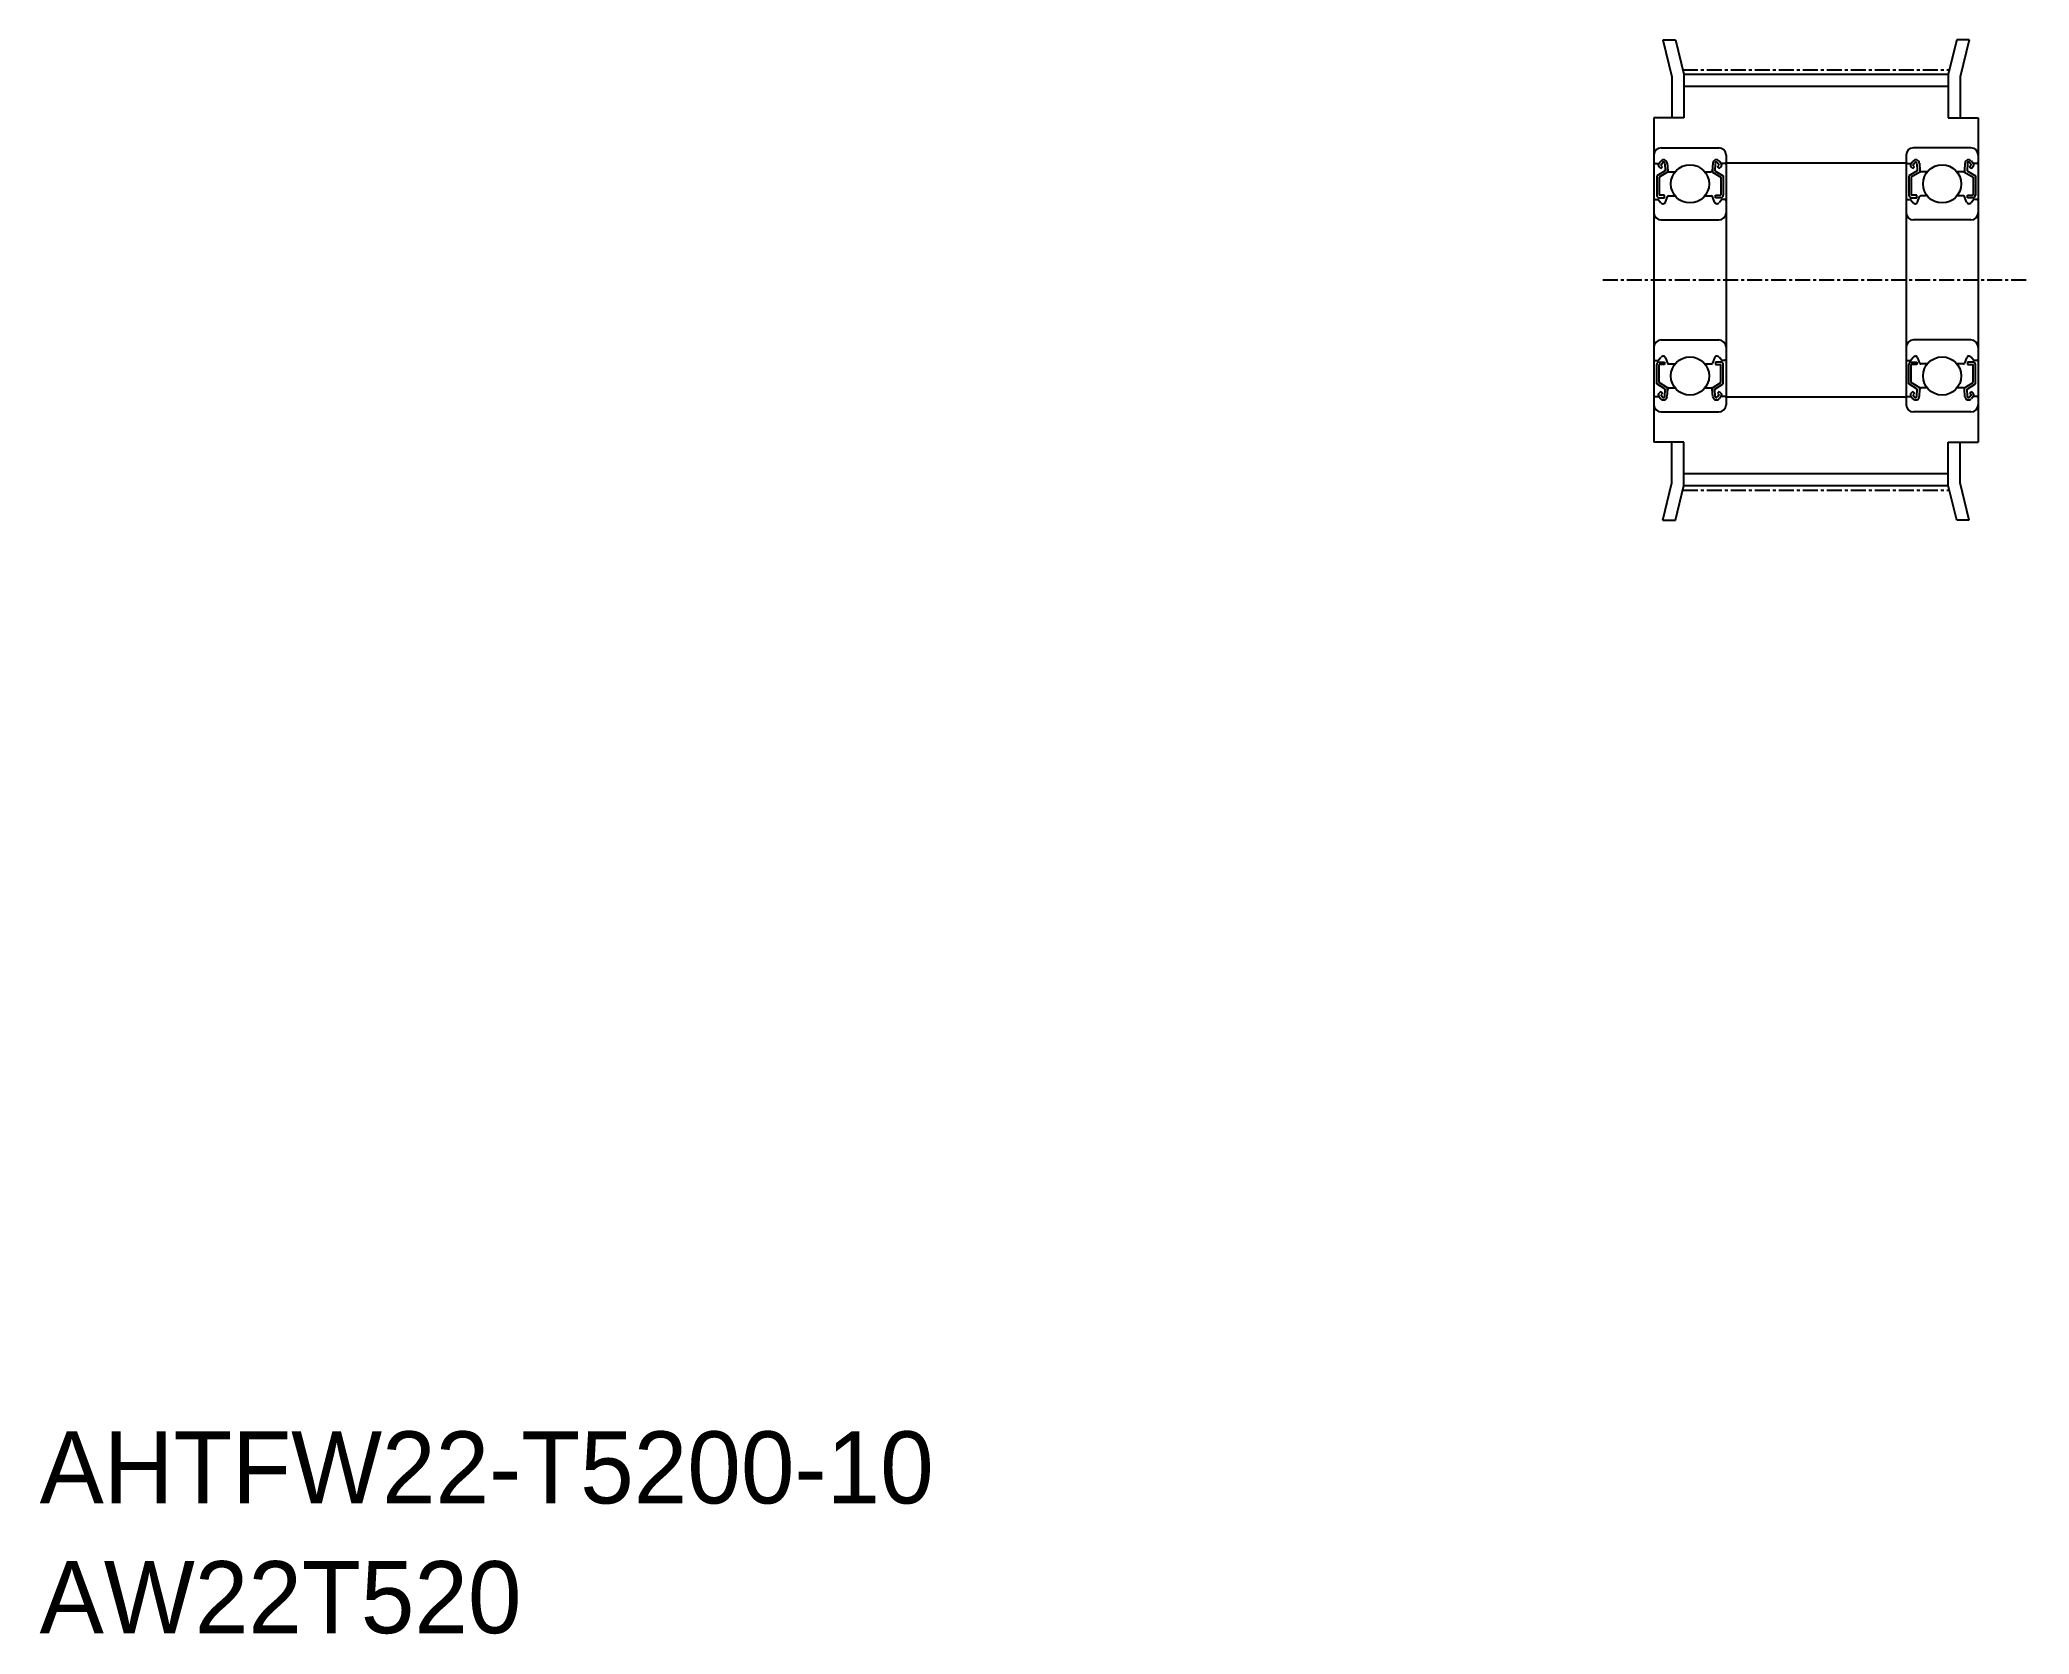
# Model space of a CAD drawing. Extents: x -286 to -120, y -61 to 72.
import ezdxf

# ---------------------------------------------------------------- set-up
doc = ezdxf.new("R2010")
doc.units = 0
doc.linetypes.add('CENTER', pattern=[2, 1.25, -0.25, 0.25, -0.25])
doc.layers.get('0').update_dxf_attribs({"linetype": 'CONTINUOUS'})
doc.layers.add('CENTER', color=1, linetype='CENTER')

msp = doc.modelspace()

# ---------------------------------------------------------------- linework, layer by layer
for p, q in [((-150.8, 71.91), (-150.05, 68.82)), ((-150.8, 71.91), (-149.77, 71.91)), ((-149.77, 71.91), (-149.05, 69.04)), ((-126.33, 71.91), (-127.05, 69.04)), ((-125.3, 71.91), (-126.33, 71.91)), ((-125.3, 71.91), (-126.05, 68.82)), ((-150.05, 68.82), (-150.05, 65.41)), ((-149.05, 69.04), (-149.05, 65.41)), ((-149.05, 69.04), (-127.05, 69.04)), ((-149.05, 68.04), (-127.05, 68.04)), ((-127.05, 69.04), (-127.05, 65.41)), ((-126.05, 68.82), (-126.05, 65.41)), ((-149.05, 65.41), (-151.55, 65.41)), ((-151.55, 65.41), (-151.55, 41.91)), ((-151.55, 65.41), (-151.55, 38.41)), ((-127.05, 65.41), (-124.55, 65.41)), ((-124.55, 65.41), (-124.55, 41.91)), ((-124.55, 65.41), (-124.55, 38.41)), ((-151.55, 62.31), (-151.55, 41.51)), ((-151.45, 61.61), (-151.14, 61.61)), ((-151.14, 61.61), (-150.98, 61.81)), ((-150.99, 61.2), (-151.13, 61.34)), ((-150.99, 61.48), (-150.82, 61.68)), ((-150.85, 61.34), (-150.99, 61.48)), ((-150.99, 61.2), (-150.85, 61.34)), ((-150.95, 62.91), (-146.15, 62.91)), ((-150.65, 61.62), (-150.62, 61.01)), ((-150.45, 61.64), (-150.4, 61)), ((-146.65, 61.64), (-146.7, 61)), ((-146.45, 61.62), (-146.48, 61.01)), ((-146.11, 61.48), (-146.28, 61.68)), ((-146.26, 61.34), (-146.11, 61.48)), ((-146.11, 61.2), (-146.26, 61.34)), ((-145.96, 61.61), (-146.12, 61.81)), ((-146.11, 61.2), (-145.97, 61.34)), ((-145.65, 61.61), (-145.96, 61.61)), ((-145.55, 62.31), (-145.55, 41.51)), ((-130.55, 62.31), (-130.55, 41.51)), ((-130.45, 61.61), (-130.14, 61.61)), ((-130.14, 61.61), (-129.98, 61.81)), ((-129.99, 61.2), (-130.13, 61.34)), ((-129.99, 61.48), (-129.82, 61.68)), ((-129.85, 61.34), (-129.99, 61.48)), ((-129.99, 61.2), (-129.85, 61.34)), ((-125.15, 62.91), (-129.95, 62.91)), ((-129.65, 61.62), (-129.62, 61.01)), ((-129.45, 61.64), (-129.4, 61)), ((-125.65, 61.64), (-125.7, 61)), ((-125.45, 61.62), (-125.48, 61.01)), ((-125.11, 61.48), (-125.28, 61.68)), ((-125.26, 61.34), (-125.11, 61.48)), ((-125.11, 61.2), (-125.26, 61.34)), ((-124.96, 61.61), (-125.12, 61.81)), ((-125.11, 61.2), (-124.97, 61.34)), ((-124.65, 61.61), (-124.96, 61.61)), ((-124.55, 62.31), (-124.55, 41.51)), ((-150.62, 61.01), (-151.32, 60.57)), ((-151.32, 60.57), (-151.32, 58.96)), ((-150.42, 60.9), (-151.12, 60.46)), ((-151.12, 60.46), (-151.12, 58.96)), ((-150.42, 61.25), (-150.42, 60.9)), ((-150.3, 60.91), (-149.78, 60.91)), ((-147.32, 60.91), (-146.8, 60.91)), ((-146.68, 61.25), (-146.68, 60.9)), ((-146.68, 60.9), (-145.98, 60.46)), ((-146.48, 61.01), (-145.78, 60.57)), ((-145.98, 60.46), (-145.98, 58.96)), ((-145.78, 60.57), (-145.78, 58.96)), ((-129.62, 61.01), (-130.32, 60.57)), ((-130.32, 60.57), (-130.32, 58.96)), ((-129.42, 60.9), (-130.12, 60.46)), ((-130.12, 60.46), (-130.12, 58.96)), ((-129.42, 61.25), (-129.42, 60.9)), ((-128.78, 60.91), (-129.3, 60.91)), ((-125.8, 60.91), (-126.32, 60.91)), ((-125.68, 61.25), (-125.68, 60.9)), ((-125.68, 60.9), (-124.98, 60.46)), ((-125.48, 61.01), (-124.78, 60.57)), ((-124.98, 60.46), (-124.98, 58.96)), ((-124.78, 60.57), (-124.78, 58.96)), ((-151.45, 58.61), (-151.2, 58.61)), ((-151.2, 58.61), (-150.97, 58.33)), ((-150.67, 58.96), (-151.12, 58.96)), ((-151.12, 58.76), (-150.67, 58.76)), ((-150.81, 58.26), (-150.78, 58.26)), ((-150.67, 58.76), (-150.67, 58.96)), ((-150.59, 58.4), (-150.43, 58.85)), ((-150.33, 58.91), (-149.78, 58.91)), ((-147.32, 58.91), (-146.77, 58.91)), ((-146.51, 58.4), (-146.68, 58.85)), ((-146.43, 58.76), (-146.43, 58.96)), ((-146.43, 58.96), (-145.98, 58.96)), ((-145.98, 58.76), (-146.43, 58.76)), ((-146.29, 58.26), (-146.32, 58.26)), ((-145.9, 58.61), (-146.13, 58.33)), ((-145.65, 58.61), (-145.9, 58.61)), ((-130.45, 58.61), (-130.2, 58.61)), ((-130.2, 58.61), (-129.97, 58.33)), ((-129.67, 58.96), (-130.12, 58.96)), ((-130.12, 58.76), (-129.67, 58.76)), ((-129.81, 58.26), (-129.78, 58.26)), ((-129.67, 58.76), (-129.67, 58.96)), ((-129.59, 58.4), (-129.43, 58.85)), ((-128.78, 58.91), (-129.33, 58.91)), ((-125.77, 58.91), (-126.32, 58.91)), ((-125.51, 58.4), (-125.68, 58.85)), ((-125.43, 58.76), (-125.43, 58.96)), ((-125.43, 58.96), (-124.98, 58.96)), ((-124.98, 58.76), (-125.43, 58.76)), ((-125.29, 58.26), (-125.32, 58.26)), ((-124.9, 58.61), (-125.13, 58.33)), ((-124.65, 58.61), (-124.9, 58.61)), ((-150.95, 56.91), (-146.15, 56.91)), ((-125.15, 56.91), (-129.95, 56.91)), ((-150.95, 46.91), (-146.15, 46.91)), ((-125.15, 46.91), (-129.95, 46.91)), ((-151.45, 45.21), (-151.2, 45.21)), ((-151.32, 43.25), (-151.32, 44.86)), ((-151.2, 45.21), (-150.97, 45.49)), ((-151.12, 45.06), (-150.67, 45.06)), ((-151.12, 43.36), (-151.12, 44.86)), ((-150.67, 44.86), (-151.12, 44.86)), ((-150.81, 45.56), (-150.78, 45.56)), ((-150.67, 45.06), (-150.67, 44.86)), ((-150.59, 45.43), (-150.43, 44.98)), ((-150.33, 44.91), (-149.78, 44.91)), ((-147.32, 44.91), (-146.77, 44.91)), ((-146.51, 45.43), (-146.68, 44.98)), ((-146.43, 45.06), (-146.43, 44.86)), ((-145.98, 45.06), (-146.43, 45.06)), ((-146.43, 44.86), (-145.98, 44.86)), ((-146.29, 45.56), (-146.32, 45.56)), ((-145.9, 45.21), (-146.13, 45.49)), ((-145.98, 43.36), (-145.98, 44.86)), ((-145.65, 45.21), (-145.9, 45.21)), ((-145.78, 43.25), (-145.78, 44.86)), ((-130.45, 45.21), (-130.2, 45.21)), ((-130.32, 43.25), (-130.32, 44.86)), ((-130.2, 45.21), (-129.97, 45.49)), ((-130.12, 45.06), (-129.67, 45.06)), ((-129.67, 44.86), (-130.12, 44.86)), ((-130.12, 43.36), (-130.12, 44.86)), ((-129.81, 45.56), (-129.78, 45.56)), ((-129.67, 45.06), (-129.67, 44.86)), ((-129.59, 45.43), (-129.43, 44.98)), ((-128.78, 44.91), (-129.33, 44.91)), ((-125.77, 44.91), (-126.32, 44.91)), ((-125.51, 45.43), (-125.68, 44.98)), ((-124.98, 45.06), (-125.43, 45.06)), ((-125.43, 45.06), (-125.43, 44.86)), ((-125.43, 44.86), (-124.98, 44.86)), ((-125.29, 45.56), (-125.32, 45.56)), ((-124.9, 45.21), (-125.13, 45.49)), ((-124.98, 43.36), (-124.98, 44.86)), ((-124.65, 45.21), (-124.9, 45.21)), ((-124.78, 43.25), (-124.78, 44.86)), ((-150.62, 42.82), (-151.32, 43.25)), ((-150.42, 42.93), (-151.12, 43.36)), ((-150.77, 43.15), (-150.77, 43.15)), ((-146.68, 42.93), (-145.98, 43.36)), ((-146.48, 42.82), (-145.78, 43.25)), ((-129.62, 42.82), (-130.32, 43.25)), ((-129.42, 42.93), (-130.12, 43.36)), ((-125.68, 42.93), (-124.98, 43.36)), ((-125.48, 42.82), (-124.78, 43.25)), ((-125.33, 43.15), (-125.33, 43.15)), ((-151.45, 42.21), (-151.14, 42.21)), ((-151.14, 42.21), (-150.98, 42.02)), ((-150.99, 42.62), (-151.13, 42.48)), ((-150.99, 42.62), (-150.85, 42.48)), ((-150.85, 42.48), (-150.99, 42.34)), ((-150.99, 42.34), (-150.82, 42.15)), ((-150.65, 42.2), (-150.62, 42.82)), ((-150.59, 43.04), (-150.59, 43.04)), ((-150.45, 42.19), (-150.4, 42.82)), ((-150.42, 42.58), (-150.42, 42.93)), ((-150.3, 42.91), (-149.78, 42.91)), ((-147.32, 42.91), (-146.8, 42.91)), ((-146.65, 42.19), (-146.7, 42.82)), ((-146.68, 42.58), (-146.68, 42.93)), ((-146.45, 42.2), (-146.48, 42.82)), ((-146.11, 42.34), (-146.28, 42.15)), ((-146.11, 42.62), (-146.26, 42.48)), ((-146.26, 42.48), (-146.11, 42.34)), ((-145.96, 42.21), (-146.12, 42.02)), ((-146.11, 42.62), (-145.97, 42.48)), ((-145.65, 42.21), (-145.96, 42.21)), ((-130.45, 42.21), (-130.14, 42.21)), ((-130.14, 42.21), (-129.98, 42.02)), ((-129.99, 42.62), (-130.13, 42.48)), ((-129.99, 42.62), (-129.85, 42.48)), ((-129.85, 42.48), (-129.99, 42.34)), ((-129.99, 42.34), (-129.82, 42.15)), ((-129.65, 42.2), (-129.62, 42.82)), ((-129.45, 42.19), (-129.4, 42.82)), ((-129.42, 42.58), (-129.42, 42.93)), ((-128.78, 42.91), (-129.3, 42.91)), ((-125.8, 42.91), (-126.32, 42.91)), ((-125.65, 42.19), (-125.7, 42.82)), ((-125.68, 42.58), (-125.68, 42.93)), ((-125.51, 43.04), (-125.51, 43.04)), ((-125.45, 42.2), (-125.48, 42.82)), ((-125.11, 42.34), (-125.28, 42.15)), ((-125.11, 42.62), (-125.26, 42.48)), ((-125.26, 42.48), (-125.11, 42.34)), ((-124.96, 42.21), (-125.12, 42.02)), ((-125.11, 42.62), (-124.97, 42.48)), ((-124.65, 42.21), (-124.96, 42.21)), ((-150.95, 40.91), (-146.15, 40.91)), ((-125.15, 40.91), (-129.95, 40.91)), ((-149.05, 38.41), (-151.55, 38.41)), ((-150.05, 35.01), (-150.05, 38.41)), ((-149.05, 34.79), (-149.05, 38.41)), ((-127.05, 38.41), (-124.55, 38.41)), ((-127.05, 34.79), (-127.05, 38.41)), ((-126.05, 35.01), (-126.05, 38.41)), ((-150.8, 31.91), (-150.05, 35.01)), ((-149.05, 35.78), (-127.05, 35.78)), ((-125.3, 31.91), (-126.05, 35.01)), ((-149.77, 31.91), (-149.05, 34.79)), ((-149.05, 34.79), (-127.05, 34.79)), ((-126.33, 31.91), (-127.05, 34.79)), ((-150.8, 31.91), (-149.77, 31.91)), ((-125.3, 31.91), (-126.33, 31.91))]:
    msp.add_line(p, q)
at = {"color": 7, "linetype": 'CONTINUOUS'}
for p, q in [((-145.55, 61.66), (-130.55, 61.66)), ((-145.55, 42.16), (-130.55, 42.16))]:
    msp.add_line(p, q, dxfattribs=at)
for centre in [(-148.55, 59.91), (-127.55, 59.91), (-148.55, 43.91), (-127.55, 43.91)]:
    msp.add_circle(centre, 1.59)
for centre, radius, start, end in [((-150.95, 62.31), 0.6, 90, 180), ((-151.45, 61.71), 0.1, 180, 270), ((-150.99, 61.48), 0.2, 139.8648, 225.0001), ((-150.75, 61.62), 0.298, 5.0005, 140.1714), ((-150.75, 61.62), 0.0983, 4.6645, 139.9739), ((-146.35, 61.62), 0.298, 39.8286, 174.9997), ((-146.35, 61.62), 0.0983, 40.0264, 175.3357), ((-146.15, 62.31), 0.6, 0, 90), ((-146.11, 61.48), 0.2, 314.9967, 40.1352), ((-145.65, 61.71), 0.1, 269.9995, 359.9913), ((-129.95, 62.31), 0.6, 90, 180), ((-130.45, 61.71), 0.1, 180.0087, 270.0005), ((-129.99, 61.48), 0.2, 139.8648, 225.0033), ((-129.75, 61.62), 0.298, 5.0003, 140.1714), ((-129.75, 61.62), 0.0983, 4.6643, 139.9736), ((-125.35, 61.62), 0.298, 39.8286, 174.9995), ((-125.35, 61.62), 0.0983, 40.0261, 175.3355), ((-125.15, 62.31), 0.6, 0, 90), ((-125.11, 61.48), 0.2, 314.9999, 40.1352), ((-124.65, 61.71), 0.1, 270, 360), ((-150.3, 61.01), 0.1, 185.1444, 270), ((-146.8, 61.01), 0.1, 269.9995, 354.8557), ((-129.3, 61.01), 0.1, 185.1443, 270.0005), ((-125.8, 61.01), 0.1, 270, 354.8556), ((-151.45, 58.51), 0.1, 89.9995, 180), ((-151.12, 58.96), 0.2, 180, 270), ((-150.81, 58.46), 0.2, 220.1384, 270), ((-150.78, 58.46), 0.2, 270, 340.1117), ((-150.33, 58.81), 0.1, 89.9995, 160.1157), ((-146.77, 58.81), 0.1, 19.8845, 90.0002), ((-146.32, 58.46), 0.2, 199.8883, 269.9998), ((-146.29, 58.46), 0.2, 269.9998, 319.8615), ((-145.98, 58.96), 0.2, 269.9998, 359.9956), ((-145.65, 58.51), 0.1, 359.9913, 90.0002), ((-130.45, 58.51), 0.1, 89.9998, 180.0087), ((-130.12, 58.96), 0.2, 180.0044, 270.0002), ((-129.81, 58.46), 0.2, 220.1385, 270.0002), ((-129.78, 58.46), 0.2, 270.0002, 340.1117), ((-129.33, 58.81), 0.1, 89.9998, 160.1155), ((-125.77, 58.81), 0.1, 19.8843, 90.0005), ((-125.32, 58.46), 0.2, 199.8883, 270), ((-125.29, 58.46), 0.2, 270, 319.8616), ((-124.98, 58.96), 0.2, 270, 360), ((-124.65, 58.51), 0.1, 360, 90.0005), ((-150.95, 57.51), 0.6, 180, 270), ((-146.15, 57.51), 0.6, 270, 0), ((-129.95, 57.51), 0.6, 180, 270), ((-125.15, 57.51), 0.6, 270, 0), ((-150.95, 46.31), 0.6, 90, 180), ((-146.15, 46.31), 0.6, 0, 90), ((-129.95, 46.31), 0.6, 90, 180), ((-125.15, 46.31), 0.6, 0, 90), ((-151.45, 45.31), 0.1, 179.9999, 270.0005), ((-151.12, 44.86), 0.2, 90, 179.9999), ((-150.81, 45.36), 0.2, 90, 139.8616), ((-150.78, 45.36), 0.2, 19.8883, 90), ((-150.33, 45.01), 0.1, 199.8843, 270.0005), ((-146.77, 45.01), 0.1, 269.9998, 340.1155), ((-146.32, 45.36), 0.2, 90.0002, 160.1117), ((-146.29, 45.36), 0.2, 40.1385, 90.0002), ((-145.98, 44.86), 0.2, 0.0044, 90.0002), ((-145.65, 45.31), 0.1, 269.9998, 0.0087), ((-130.45, 45.31), 0.1, 179.9913, 270.0002), ((-130.12, 44.86), 0.2, 89.9998, 179.9956), ((-129.81, 45.36), 0.2, 89.9998, 139.8615), ((-129.78, 45.36), 0.2, 19.8883, 89.9998), ((-129.33, 45.01), 0.1, 199.8845, 270.0002), ((-125.77, 45.01), 0.1, 269.9995, 340.1157), ((-125.32, 45.36), 0.2, 90, 160.1117), ((-125.29, 45.36), 0.2, 40.1384, 90), ((-124.98, 44.86), 0.2, 0.0001, 90), ((-124.65, 45.31), 0.1, 269.9995, 0.0001), ((-151.45, 42.11), 0.1, 90, 179.9999), ((-150.95, 41.51), 0.6, 180, 270), ((-150.99, 42.34), 0.2, 134.9999, 220.1352), ((-150.75, 42.21), 0.298, 219.8286, 354.9995), ((-150.75, 42.21), 0.0983, 220.0261, 355.3354), ((-150.3, 42.81), 0.1, 90, 174.8556), ((-146.8, 42.81), 0.1, 5.1443, 90.0005), ((-146.35, 42.21), 0.298, 185.0003, 320.1714), ((-146.35, 42.21), 0.0983, 184.6643, 319.9736), ((-146.15, 41.51), 0.6, 270, 0), ((-146.11, 42.34), 0.2, 319.8647, 45.0033), ((-145.65, 42.11), 0.1, 0.0087, 90.0005), ((-130.45, 42.11), 0.1, 89.9995, 179.9913), ((-129.95, 41.51), 0.6, 180, 270), ((-129.99, 42.34), 0.2, 134.9967, 220.1353), ((-129.75, 42.21), 0.298, 219.8286, 354.9997), ((-129.75, 42.21), 0.0983, 220.0264, 355.3357), ((-129.3, 42.81), 0.1, 89.9995, 174.8557), ((-125.8, 42.81), 0.1, 5.1444, 90), ((-125.35, 42.21), 0.298, 185.0005, 320.1714), ((-125.35, 42.21), 0.0983, 184.6645, 319.9739), ((-125.15, 41.51), 0.6, 270, 0), ((-125.11, 42.34), 0.2, 319.8648, 45.0001), ((-124.65, 42.11), 0.1, 0.0001, 90)]:
    msp.add_arc(centre, radius, start, end)
at = {"layer": 'CENTER', "color": 1, "linetype": 'CENTER'}
for p, q in [((-149.15, 69.42), (-126.96, 69.42)), ((-155.8, 51.91), (-120.3, 51.91)), ((-149.15, 34.41), (-126.96, 34.41))]:
    msp.add_line(p, q, dxfattribs=at)

# ---------------------------------------------------------------- texts
at = {"color": 7, "linetype": 'CONTINUOUS'}
for s, p in [('AHTFW22-T5200-10', (-285.99, -50)), ('AW22T520', (-285.99, -60.81))]:
    msp.add_text(s, height=6, dxfattribs=at).set_placement(p)

doc.saveas('drawing.dxf')
